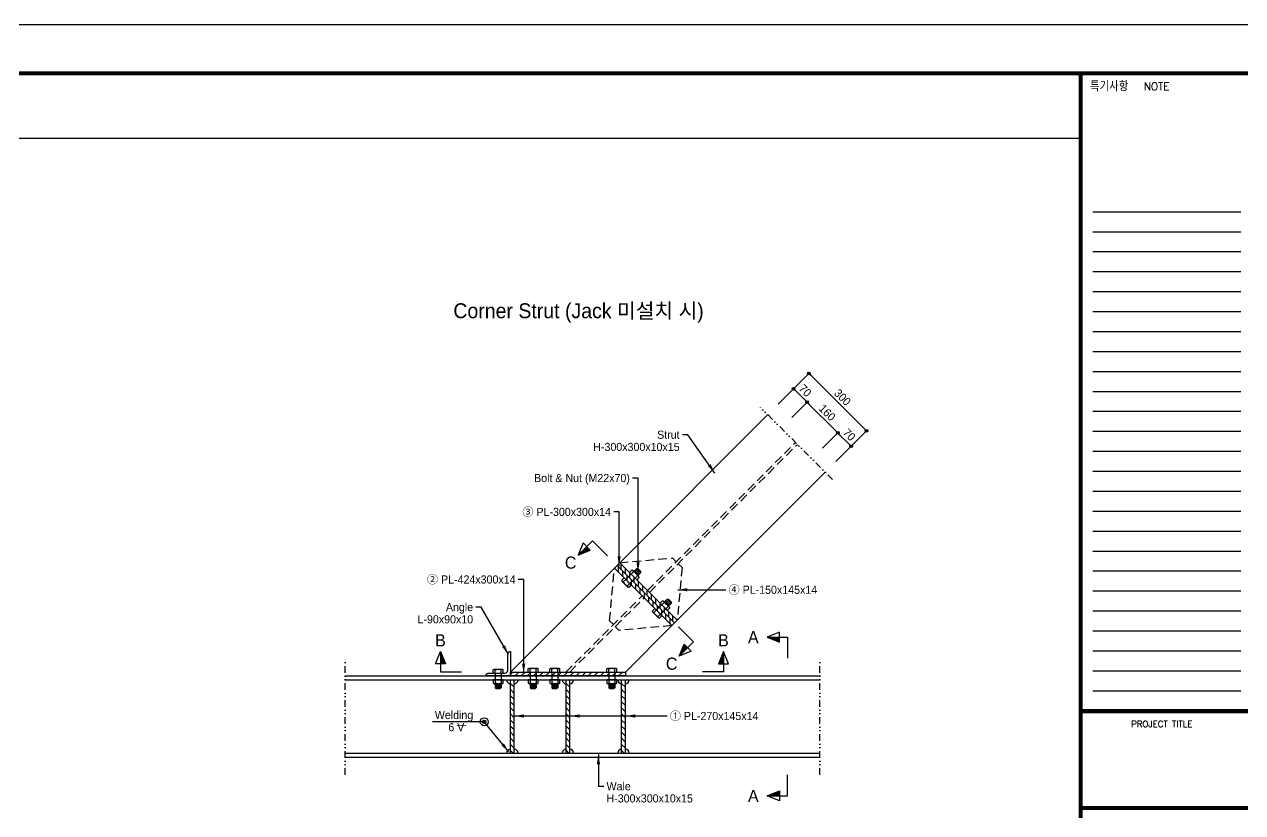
# Model space of a CAD drawing. Header units: millimetres. Extents: x 1073475 to 2890243, y -1340830 to -367733.
# Drawn here: x 2734023 to 2738518, y -370640 to -367733 of the extents above; entities that cross this region are included whole.
import ezdxf
from ezdxf.enums import TextEntityAlignment as Align

# ---------------------------------------------------------------- set-up
doc = ezdxf.new("R2010")
doc.units = ezdxf.units.MM
doc.header["$LTSCALE"] = 50
doc.header["$PDMODE"] = 3
doc.header["$PDSIZE"] = 100
doc.linetypes.add('DIVIDE', pattern=[1.25, 0.5, -0.25, 0, -0.25, 0, -0.25])
doc.linetypes.add('HIDDEN', pattern=[9.525, 6.35, -3.175])
doc.layers.get('Defpoints').update_dxf_attribs({"color": 151})
for name, color, linetype in [('11', 11, 'Continuous'), ('4', 4, 'Continuous'), ('C-ANGLE', 1, 'Continuous'), ('C-BN', 1, 'Continuous'), ('C-BN-1', 1, 'Continuous'), ('C-CEN-DI', 1, 'DIVIDE'), ('C-DIM', 7, 'Continuous'), ('C-li', 41, 'Continuous'), ('C-PLATE', 135, 'Continuous'), ('C-ST-CEN', 1, 'HIDDEN'), ('C-TT', 9, 'Continuous'), ('C-WALE-1', 3, 'Continuous'), ('C-WALE-2', 1, 'Continuous'), ('C-WELDING', 41, 'Continuous'), ('C-단면', 7, 'Continuous'), ('TEX', 3, 'Continuous'), ('TEXT', 3, 'Continuous'), ('TEXT1', 7, 'Continuous')]:
    doc.layers.add(name, color=color, linetype=linetype)
doc.styles.add('RXHG', font='arial.ttf')
doc.styles.add('RXHS', font='SIMPLEX.SHX', dxfattribs={"bigfont": 'WHGTXT.SHX'})
doc.styles.add('돋움', font='')
doc.styles.get('돋움').set_extended_font_data('Dotum')
doc.dimstyles.new('SAM-LE-LE-상', dxfattribs={"dimscale": 0.1, "dimtxt": 300, "dimasz": 360, "dimexe": 70, "dimexo": 0, "dimgap": 100, "dimtad": 1, "dimdec": 0, "dimzin": 0, "dimdsep": 46, "dimlunit": 6, "dimtxsty": '돋움', "dimblk": 'NONE', "dimcen": 100, "dimclrd": 8, "dimclre": 8, "dimclrt": 256, "dimadec": 0, "dimazin": 0, "dimtfac": 1, "dimtdec": 0, "dimtix": 1, "dimtmove": 2, "dimatfit": 3, "dimfxl": 70, "dimtolj": 1, "dimtzin": 0, "dimlwd": -1, "dimlwe": -1, "dimarcsym": 0})
doc.dimstyles.new('SAM-상', dxfattribs={"dimscale": 0.1, "dimtxt": 300, "dimasz": 100, "dimexe": 70, "dimexo": 0, "dimgap": 100, "dimtad": 1, "dimdec": 0, "dimzin": 0, "dimdsep": 46, "dimlunit": 6, "dimtxsty": '돋움', "dimblk": 'ORIGIN', "dimcen": 100, "dimclrd": 8, "dimclre": 8, "dimclrt": 1, "dimadec": 0, "dimazin": 0, "dimtfac": 1, "dimtdec": 0, "dimtix": 1, "dimtmove": 2, "dimatfit": 3, "dimfxl": 70, "dimtolj": 1, "dimtzin": 0, "dimlwd": -1, "dimlwe": -1, "dimarcsym": 0})

# ---------------------------------------------------------------- blocks, each defined once
blk = doc.blocks.new('dbox')
at = {"layer": '11'}
blk.add_line((4288, 57600), (81088, 57600), dxfattribs=at)
at = {"layer": '11', "const_width": 150}
blk.add_lwpolyline([(81088, 1800), (4288, 1800), (4288, 57600), (81088, 57600)], close=True, dxfattribs=at)
for points in [[(74675, 57600), (74675, 1800)], [(81088, 34076), (74675, 34076)], [(81088, 30501), (74675, 30501)]]:
    blk.add_lwpolyline(points, dxfattribs=at)
at = {"layer": '4'}
for p, q in [((80586, 52479), (75119, 52479)), ((80586, 51743), (75119, 51743)), ((80586, 51007), (75119, 51007)), ((80586, 50271), (75119, 50271)), ((80586, 49536), (75119, 49536)), ((80586, 48800), (75119, 48800)), ((80586, 48064), (75119, 48064)), ((80586, 47328), (75119, 47328)), ((80586, 46592), (75119, 46592)), ((80586, 45856), (75119, 45856)), ((80586, 45120), (75119, 45120)), ((80586, 44384), (75119, 44384)), ((80586, 43648), (75119, 43648)), ((80586, 42912), (75119, 42912)), ((80586, 42176), (75119, 42176)), ((80586, 41440), (75119, 41440)), ((80586, 40704), (75119, 40704)), ((80586, 39968), (75119, 39968)), ((80586, 39232), (75119, 39232)), ((80586, 38497), (75119, 38497)), ((80586, 37761), (75119, 37761)), ((80586, 37025), (75119, 37025)), ((80586, 36289), (75119, 36289)), ((80586, 35553), (75119, 35553)), ((80586, 34817), (75119, 34817))]:
    blk.add_line(p, q, dxfattribs=at)
at = {"layer": 'TEXT', "color": 7}
blk.add_line((0, 59400), (84100, 59400), dxfattribs=at)
at = {"layer": 'TEX', "color": 6, "linetype": 'Continuous', "style": 'RXHG', "width": 1}
for tag, p in [('일자', (76628, 15972)), ('축척', (76628, 13925)), ('설계번호', (76684, 12170))]:
    blk.add_attdef(tag, p, '', height=300, dxfattribs=at)
at = {"layer": 'TEX', "color": 7, "linetype": 'Continuous', "style": 'RXHG', "width": 1}
blk.add_attdef('파일명', (81840, 4453), '', height=300, rotation=90, dxfattribs=at)
at = {"layer": 'TEX', "linetype": 'Continuous', "style": 'RXHG', "width": 1}
for tag, p in [('도면명-1', (77799, 3389)), ('도면명-2', (77799, 2662))]:
    blk.add_attdef(tag, text='', height=400, dxfattribs=at).set_placement(p, align=Align.CENTER)
at = {"layer": 'TEXT1', "style": 'RXHS', "width": 1}
for s, height, p in [('특기사항', 334.3, (75018, 56940)), ('NOTE', 278.6, (77005, 56974)), ('PROJECT TITLE', 231.29, (76539, 33488))]:
    blk.add_text(s, height=height, dxfattribs=at).set_placement(p)
blk = doc.blocks.new('_Origin')
at = {"color": 0, "linetype": 'ByBlock', "lineweight": -2}
blk.add_line((0, 0), (-1, 0), dxfattribs=at)
blk.add_circle((0, 0), 0.5, dxfattribs=at)
blk = doc.blocks.new('*D493')
at = {"layer": 'C-DIM', "color": 8, "transparency": 16777216}
for p, q in [((2736804.7, -369133.1), (2736866.2, -369071.6)), ((2736868.3, -369083.6), (2736903.7, -369119)), ((2736854.2, -369182.6), (2736915.7, -369121.1))]:
    blk.add_line(p, q, dxfattribs=at)
at = {"layer": 'Defpoints', "color": 0, "transparency": 16777216}
for p in [(2736804.7, -369133.1), (2736910.7, -369126), (2736854.2, -369182.6)]:
    blk.add_point(p, dxfattribs=at)
at = {"layer": 'C-DIM', "color": 8, "transparency": 16777216, "xscale": 10, "yscale": 10, "zscale": 10}
for p, rotation in [((2736861.2, -369076.5), 135.0000000003913), ((2736910.7, -369126), 315.0000000003913)]:
    blk.add_blockref('_Origin', p, dxfattribs=dict(at, rotation=rotation))
at = {"layer": 'C-DIM', "color": 1, "transparency": 16777216, "insert": (2736903.7, -369083.6), "char_height": 30, "attachment_point": 5, "rotation": 315, "style": '돋움'}
blk.add_mtext('\\A1;70', dxfattribs=at)
blk = doc.blocks.new('*D494')
at = {"layer": 'C-DIM', "color": 8, "transparency": 16777216}
for p, q in [((2736854.2, -369182.6), (2736915.7, -369121.1)), ((2736917.8, -369133.1), (2737016.8, -369232.1)), ((2736967.3, -369295.7), (2737028.8, -369234.2))]:
    blk.add_line(p, q, dxfattribs=at)
at = {"layer": 'Defpoints', "color": 0, "transparency": 16777216}
for p in [(2736854.2, -369182.6), (2737023.9, -369239.2), (2736967.3, -369295.7)]:
    blk.add_point(p, dxfattribs=at)
at = {"layer": 'C-DIM', "color": 8, "transparency": 16777216, "xscale": 10, "yscale": 10, "zscale": 10}
for p, rotation in [((2736910.7, -369126), 135.0000000003913), ((2737023.9, -369239.2), 315.0000000003913)]:
    blk.add_blockref('_Origin', p, dxfattribs=dict(at, rotation=rotation))
at = {"layer": 'C-DIM', "color": 1, "transparency": 16777216, "insert": (2736985, -369164.9), "char_height": 30, "attachment_point": 5, "rotation": 315, "style": '돋움'}
blk.add_mtext('\\A1;160', dxfattribs=at)
blk = doc.blocks.new('*D495')
at = {"layer": 'C-DIM', "color": 8, "transparency": 16777216}
for p, q in [((2736967.3, -369295.7), (2737028.8, -369234.2)), ((2737016.8, -369345.2), (2737078.3, -369283.7)), ((2737031, -369246.2), (2737066.3, -369281.6))]:
    blk.add_line(p, q, dxfattribs=at)
at = {"layer": 'Defpoints', "color": 0, "transparency": 16777216}
for p in [(2737073.4, -369288.7), (2736967.3, -369295.7), (2737016.8, -369345.2)]:
    blk.add_point(p, dxfattribs=at)
at = {"layer": 'C-DIM', "color": 8, "transparency": 16777216, "xscale": 10, "yscale": 10, "zscale": 10}
for p, rotation in [((2737023.9, -369239.2), 135.0000000003913), ((2737073.4, -369288.7), 315.0000000003913)]:
    blk.add_blockref('_Origin', p, dxfattribs=dict(at, rotation=rotation))
at = {"layer": 'C-DIM', "color": 1, "transparency": 16777216, "insert": (2737066.3, -369246.2), "char_height": 30, "attachment_point": 5, "rotation": 315, "style": '돋움'}
blk.add_mtext('\\A1;70', dxfattribs=at)
blk = doc.blocks.new('*D496')
at = {"layer": 'C-DIM', "color": 8, "transparency": 16777216}
for p, q in [((2736861.2, -369076.5), (2736922.8, -369015)), ((2736924.9, -369027), (2737122.9, -369225)), ((2737073.4, -369288.7), (2737134.9, -369227.1))]:
    blk.add_line(p, q, dxfattribs=at)
at = {"layer": 'Defpoints', "color": 0, "transparency": 16777216}
for p in [(2736861.2, -369076.5), (2737129.9, -369232.1), (2737073.4, -369288.7)]:
    blk.add_point(p, dxfattribs=at)
at = {"layer": 'C-DIM', "color": 8, "transparency": 16777216, "xscale": 10, "yscale": 10, "zscale": 10}
for p, rotation in [((2736917.8, -369020), 135.0000000003913), ((2737129.9, -369232.1), 315.0000000003913)]:
    blk.add_blockref('_Origin', p, dxfattribs=dict(at, rotation=rotation))
at = {"layer": 'C-DIM', "color": 1, "transparency": 16777216, "insert": (2737041.6, -369108.3), "char_height": 30, "attachment_point": 5, "rotation": 315, "style": '돋움'}
blk.add_mtext('\\A1;300', dxfattribs=at)
blk = doc.blocks.new('A$C51DB16A8')
at = {"layer": 'C-BN-1'}
for p, q in [((-14.1, 14.7), (-14.1, -14.8)), ((0, 10.9), (-14.1, 10.9)), ((0, 18.4), (-12.3, 18.4)), ((0, 18.4), (0, -18.4)), ((28, -18.6), (28, 18.4)), ((28, 18.4), (40.3, 18.4)), ((28, 10.9), (57.5, 10.9)), ((42.1, 14.7), (42.1, -14.8)), ((46.5, 10.9), (46.5, -11.1)), ((51.5, 10.9), (51.5, -11.1)), ((56.5, 10.9), (56.5, -11.1)), ((57.5, 10.9), (60, 7.4)), ((60, 7.4), (60, -7.6)), ((0, -11.1), (-14.1, -11.1)), ((0, -18.6), (-12.3, -18.6)), ((0, -18.6), (0, -16.4)), ((28, -11.1), (57.5, -11.1)), ((40.3, -18.6), (28, -18.6)), ((57.5, -11.1), (60, -7.6))]:
    blk.add_line(p, q, dxfattribs=at)
at = {"layer": 'C-BN-1', "linetype": 'HIDDEN', "ltscale": 0.5}
for p, q in [((0, 10.9), (28, 10.9)), ((0, -11.1), (28, -11.1))]:
    blk.add_line(p, q, dxfattribs=at)
at = {"layer": 'C-BN-1'}
for centre, radius, start, end in [((-9.2, 14.7), 4.82, 128.9483, 231.0517), ((20.6, -0.1), 34.7, 161.5074, 198.4926), ((37.2, 14.7), 4.82, 308.9483, 51.0517), ((7.4, -0.1), 34.7, 341.5074, 18.4926), ((-9.2, -14.8), 4.82, 128.9483, 231.0517), ((37.2, -14.8), 4.82, 308.9483, 51.0517)]:
    blk.add_arc(centre, radius, start, end, dxfattribs=at)
blk = doc.blocks.new('_None')
blk = doc.blocks.new('A$C4EC31D71')
at = {"layer": 'C-BN-1'}
for p, q in [((-10.9, 54.5), (-7.4, 57)), ((-10.9, 25), (-10.9, 54.5)), ((-10.9, 53.5), (11.1, 53.5)), ((-10.9, 48.5), (11.1, 48.5)), ((-7.4, 57), (7.6, 57)), ((11.1, 54.5), (7.6, 57)), ((11.1, 25), (11.1, 54.5)), ((-18.4, 25), (-18.4, 37.3)), ((18.6, 25), (-18.4, 25)), ((-18.4, 0), (18.4, 0)), ((-18.4, 0), (-18.4, -12.3)), ((-14.7, 39.1), (14.8, 39.1)), ((-10.9, 43.5), (11.1, 43.5)), ((-10.9, 0), (-10.9, -14.1)), ((11.1, 0), (11.1, -14.1)), ((18.6, 0), (16.4, 0)), ((18.6, 37.3), (18.6, 25)), ((18.6, 0), (18.6, -12.3)), ((-14.7, -14.1), (14.8, -14.1))]:
    blk.add_line(p, q, dxfattribs=at)
at = {"layer": 'C-BN-1', "linetype": 'HIDDEN', "ltscale": 0.5}
for p, q in [((-10.9, 0), (-10.9, 25)), ((11.1, 0), (11.1, 25))]:
    blk.add_line(p, q, dxfattribs=at)
at = {"layer": 'C-BN-1'}
for centre, radius, start, end in [((-14.7, 34.2), 4.82, 38.9483, 141.0517), ((0.1, 4.4), 34.7, 71.5074, 108.4926), ((14.8, 34.2), 4.82, 38.9483, 141.0517), ((-14.7, -9.2), 4.82, 218.9483, 321.0517), ((0.1, 20.6), 34.7, 251.5074, 288.4926), ((14.8, -9.2), 4.82, 218.9483, 321.0517)]:
    blk.add_arc(centre, radius, start, end, dxfattribs=at)
blk = doc.blocks.new('A$C4D603F2C')
at = {"layer": 'C-BN'}
for p, q in [((-18.5, 0), (-18.5, 12.3)), ((-18.5, 0), (-16.3, 0)), ((18.5, 0), (-18.3, 0)), ((14.8, 14.1), (-14.8, 14.1)), ((-11, 0), (-11, 14.1)), ((11, 0), (11, 14.1)), ((18.5, 0), (18.5, 12.3)), ((-18.5, -29), (18.5, -29)), ((-18.5, -41.3), (-18.5, -29)), ((14.8, -43.1), (-14.8, -43.1)), ((-11, -29), (-11, -58.5)), ((11, -29), (11, -58.5)), ((18.5, -29), (18.5, -41.3)), ((11, -47.5), (-11, -47.5)), ((11, -52.5), (-11, -52.5)), ((11, -57.5), (-11, -57.5)), ((-11, -58.5), (-7.5, -61)), ((7.5, -61), (-7.5, -61)), ((11, -58.5), (7.5, -61))]:
    blk.add_line(p, q, dxfattribs=at)
at = {"layer": 'C-BN', "linetype": 'HIDDEN', "ltscale": 0.5}
for p, q in [((-11, 0), (-11, -29)), ((11, 0), (11, -29))]:
    blk.add_line(p, q, dxfattribs=at)
at = {"layer": 'C-BN'}
for centre, radius, start, end in [((-14.8, 9.2), 4.82, 38.9483, 141.0517), ((0, -20.6), 34.7, 71.5074, 108.4926), ((14.8, 9.2), 4.82, 38.9483, 141.0517), ((-14.8, -38.2), 4.82, 218.9483, 321.0517), ((0, -8.4), 34.7, 251.5074, 288.4926), ((14.8, -38.2), 4.82, 218.9483, 321.0517)]:
    blk.add_arc(centre, radius, start, end, dxfattribs=at)

msp = doc.modelspace()

# ---------------------------------------------------------------- hatches: boundary and pattern name
at = {"layer": 'C-DIM'}
h = msp.add_hatch(color=1, dxfattribs=at)
edge = h.paths.add_edge_path()
edge.add_arc((2735720, -370304.7), 6.17, 0, 360)
at = {"layer": 'C-PLATE'}
h = msp.add_hatch(dxfattribs=at)
h.set_pattern_fill('ANSI31', color=256, scale=5, angle=225, style=0)
h.set_pattern_definition([(270, (2736199.861, -369950.05), (15.875, -4e-15), [])])
h.paths.add_polyline_path([(2736412, -369950), (2736199.9, -369737.9), (2736209.8, -369728), (2736421.9, -369940.1)])
h = msp.add_hatch(dxfattribs=at)
h.set_pattern_fill('ANSI31', color=256, scale=5, angle=225, style=0)
h.set_pattern_definition([(270, (2736209.76, -369940.15), (15.875, -4e-15), [])])
h.paths.add_polyline_path([(2736421.9, -369940.1), (2736209.8, -369728), (2736219.7, -369718.1), (2736431.8, -369930.3)])
h = msp.add_hatch(dxfattribs=at)
h.set_pattern_fill('ANSI31', color=256, scale=5, angle=90, style=0)
h.set_pattern_definition([(225, (4914343.97, -625319.614), (-11.22532015, 11.22532015), [])])
h.paths.add_polyline_path([(2736240.7, -370121.3), (2736240.7, -370135.3), (2735816.4, -370135.3), (2735816.4, -370121.3)])
h = msp.add_hatch(dxfattribs=at)
h.set_pattern_fill('ANSI31', color=256, scale=5, style=0)
h.set_pattern_definition([(315, (4911703.86, -625937.616), (-11.22532015, -11.22532015), [])])
h.paths.add_polyline_path([(2735830.4, -370420.3), (2735816.4, -370420.3), (2735816.4, -370150.3), (2735830.4, -370150.3)])
h = msp.add_hatch(dxfattribs=at)
h.set_pattern_fill('ANSI31', color=256, scale=5, style=0)
h.set_pattern_definition([(315, (4911908.992, -625937.616), (-11.22532015, -11.22532015), [])])
h.paths.add_polyline_path([(2736035.6, -370420.3), (2736021.6, -370420.3), (2736021.6, -370150.3), (2736035.6, -370150.3)])
h = msp.add_hatch(dxfattribs=at)
h.set_pattern_fill('ANSI31', color=256, scale=5, style=0)
h.set_pattern_definition([(315, (4912114.124, -625937.616), (-11.22532015, -11.22532015), [])])
h.paths.add_polyline_path([(2736240.7, -370420.3), (2736226.7, -370420.3), (2736226.7, -370150.3), (2736240.7, -370150.3)])
at = {"layer": 'C-단면'}
for points in [[(2736065.9, -369690.5), (2736097.9, -369658.6), (2736111.1, -369671.8)], [(2736763.9, -369992.5), (2736809.1, -369992.5), (2736809.1, -370011.1)], [(2735558.5, -370045.3), (2735558.5, -370090.5), (2735577.1, -370090.5)], [(2736438.6, -370063.2), (2736470.6, -370031.3), (2736457.4, -370018.1)], [(2736602.4, -370045.3), (2736602.4, -370090.5), (2736583.7, -370090.5)], [(2736763.9, -370578.2), (2736809.1, -370578.2), (2736809.1, -370559.5)]]:
    msp.add_hatch(color=256, dxfattribs=at).paths.add_polyline_path(points)

# ---------------------------------------------------------------- linework, layer by layer
at = {"layer": 'C-ANGLE'}
msp.add_lwpolyline([(2735806.4, -370055.3, -0.414214), (2735816.4, -370045.3), (2735816.4, -370045.3), (2735816.4, -370135.3), (2735726.4, -370135.3), (2735726.4, -370135.3, -0.414214), (2735736.4, -370125.3), (2735796.4, -370125.3, 0.414214), (2735806.4, -370115.3)], format="xyb", close=True, dxfattribs=at)
at = {"layer": 'C-CEN-DI', "linetype": 'DIVIDE'}
for p, q in [((2737004.9, -369411.4), (2736738.5, -369145)), ((2735207.3, -370500.3), (2735207.3, -370070.4)), ((2736958.4, -370500.3), (2736958.4, -370070.4))]:
    msp.add_line(p, q, dxfattribs=at)
at = {"layer": 'C-DIM', "color": 1, "const_width": 2}
msp.add_lwpolyline([(2735618.3, -370318.9), (2735653.7, -370318.9)], dxfattribs=at)
at = {"layer": 'C-DIM', "color": 1}
for radius in [14.8, 6.17]:
    msp.add_circle((2735720, -370304.7), radius, dxfattribs=at)
at = {"layer": 'C-li'}
msp.add_line((2730881.6, -368153.1), (2737920.3, -368153.1), dxfattribs=at)
at = {"layer": 'C-PLATE'}
for p, q in [((2735816.4, -370420.2), (2735816.4, -370150.3)), ((2735830.4, -370420.2), (2735830.4, -370150.3)), ((2736021.6, -370420.2), (2736021.6, -370150.3)), ((2736035.6, -370420.2), (2736035.6, -370150.3)), ((2736226.7, -370420.2), (2736226.7, -370150.3)), ((2736240.7, -370420.2), (2736240.7, -370150.3))]:
    msp.add_line(p, q, dxfattribs=at)
for points in [[(2736412, -369950), (2736199.9, -369737.9), (2736209.8, -369728), (2736421.9, -369940.1)], [(2736421.9, -369940.1), (2736209.8, -369728), (2736219.7, -369718.1), (2736431.8, -369930.3)], [(2735816.4, -370135.3), (2735816.4, -370121.3), (2736240.7, -370121.3), (2736240.7, -370135.3)]]:
    msp.add_lwpolyline(points, close=True, dxfattribs=at)
at = {"layer": 'C-ST-CEN', "ltscale": 0.1}
for p, q in [((2736322.2, -369820.6), (2736868.2, -369274.7)), ((2736329.3, -369827.7), (2736875.2, -369281.7)), ((2736021.5, -370121.3), (2736302.4, -369840.4)), ((2736035.7, -370121.3), (2736309.5, -369847.5))]:
    msp.add_line(p, q, dxfattribs=at)
for points in [[(2736196.3, -369946.5), (2736182.2, -369932.4), (2736199.9, -369737.9)], [(2736219.7, -369718.1), (2736414.1, -369700.4), (2736428.3, -369714.6)], [(2736435.3, -369721.7), (2736449.5, -369735.8), (2736431.8, -369930.3)], [(2736412, -369950), (2736217.5, -369967.7), (2736203.4, -369953.6)]]:
    msp.add_lwpolyline(points, dxfattribs=at)
at = {"layer": 'C-WALE-1'}
for p, q in [((2736219.7, -369718.1), (2736765.6, -369172.1)), ((2736431.8, -369930.3), (2736977.8, -369384.3)), ((2735816.4, -370121.3), (2736199.9, -369737.9)), ((2736240.7, -370121.3), (2736412, -369950)), ((2735207.3, -370135.3), (2736958.4, -370135.3)), ((2735207.3, -370435.3), (2736958.4, -370435.3))]:
    msp.add_line(p, q, dxfattribs=at)
at = {"layer": 'C-WALE-2'}
for p, q in [((2735207.3, -370150.3), (2736958.4, -370150.3)), ((2735207.3, -370420.3), (2736958.4, -370420.3))]:
    msp.add_line(p, q, dxfattribs=at)
at = {"layer": 'C-WELDING'}
for centre, start, end in [((2735816.4, -370150.3), 180, 270), ((2735830.4, -370150.3), 270, 0), ((2736021.6, -370150.3), 180, 270), ((2736035.6, -370150.3), 270, 0), ((2736226.7, -370150.3), 180, 270), ((2736240.7, -370150.3), 270, 0), ((2735816.4, -370420.3), 90, 180), ((2735830.4, -370420.3), 0, 90), ((2736021.6, -370420.3), 90, 180), ((2736035.6, -370420.3), 0, 90), ((2736226.7, -370420.3), 90, 180), ((2736240.7, -370420.3), 0, 90)]:
    msp.add_arc(centre, 14, start, end, dxfattribs=at)
at = {"layer": 'C-단면'}
for points in [[(2736065.9, -369690.5), (2736119.1, -369637.3), (2736174.2, -369692.4)], [(2736438.6, -370063.2), (2736491.8, -370010), (2736436.7, -369954.9)], [(2736763.9, -369992.5), (2736839.1, -369992.5), (2736839.1, -370070.4)], [(2735558.5, -370045.3), (2735558.5, -370120.5), (2735636.4, -370120.5)], [(2736602.4, -370045.3), (2736602.4, -370120.5), (2736524.5, -370120.5)], [(2736763.9, -370578.2), (2736839.1, -370578.2), (2736839.1, -370500.3)]]:
    msp.add_lwpolyline(points, dxfattribs=at)
for points in [[(2736065.9, -369690.5), (2736111.1, -369671.8), (2736084.7, -369645.4)], [(2736763.9, -369992.5), (2736809.1, -370011.1), (2736809.1, -369973.8)], [(2735558.5, -370045.3), (2735577.1, -370090.5), (2735539.8, -370090.5)], [(2736438.6, -370063.2), (2736457.4, -370018.1), (2736483.8, -370044.5)], [(2736602.4, -370045.3), (2736583.7, -370090.5), (2736621, -370090.5)], [(2736763.9, -370578.2), (2736809.1, -370559.5), (2736809.1, -370596.8)]]:
    msp.add_lwpolyline(points, close=True, dxfattribs=at)

# ---------------------------------------------------------------- block references
at = {"xscale": 0.1, "yscale": 0.1, "zscale": 0.1}
msp.add_blockref('dbox', (2730452.7, -373673.1), dxfattribs=at)
at = {"xscale": -1}
for p in [(2735900.7, -370121.3), (2735980.7, -370121.3), (2736190.7, -370121.3)]:
    msp.add_blockref('A$C4D603F2C', p, dxfattribs=at)
at = {"layer": 'C-DIM', "rotation": 45.00000000000689}
msp.add_blockref('A$C51DB16A8', (2736249.4, -369787.4), dxfattribs=at)
at = {"layer": 'C-DIM', "xscale": -1}
for name, p, rotation in [('A$C51DB16A8', (2736362.5, -369900.6), 225.0000000000069), ('A$C4EC31D71', (2735771.4, -370125.3), 180)]:
    msp.add_blockref(name, p, dxfattribs=dict(at, rotation=rotation))

# ---------------------------------------------------------------- texts
at = {"layer": 'C-DIM', "color": 1, "style": '돋움'}
for s, p in [('Strut', (2736440.7, -369246.2)), ('H-300x300x10x15', (2736440.7, -369291.2)), ('Bolt & Nut (M22x70)', (2736257.2, -369405.9)), ('③ PL-300x300x14', (2736187.4, -369530.8)), ('② PL-424x300x14', (2735835.4, -369780)), ('Angle', (2735678.9, -369881.9)), ('L-90x90x10', (2735678.9, -369926.9))]:
    msp.add_text(s, height=30, dxfattribs=at).set_placement(p, align=Align.MIDDLE_RIGHT)
for s, p in [('④ PL-150x145x14', (2736621.3, -369817.9)), ('Welding', (2735537.6, -370279.7)), ('① PL-270x145x14', (2736404.7, -370283.4)), ('Wale', (2736171.1, -370542.3)), ('H-300x300x10x15', (2736171.1, -370587.3))]:
    msp.add_text(s, height=30, dxfattribs=at).set_placement(p, align=Align.MIDDLE_LEFT)
msp.add_text('6 V', height=30, dxfattribs=at).set_placement((2735616.9, -370324.7), align=Align.MIDDLE_CENTER)
at = {"layer": 'C-TT', "style": '돋움'}
msp.add_text('Corner Strut (Jack 미설치 시)', height=55, dxfattribs=at).set_placement((2736067.8, -368793.8), align=Align.MIDDLE)
at = {"layer": 'C-단면', "style": '돋움'}
for s, p in [('C', (2736038.6, -369717.8)), ('B', (2735558.5, -370004.5)), ('B', (2736602.4, -370004.5)), ('A', (2736712.5, -369992.5)), ('C', (2736411.3, -370090.5)), ('A', (2736712.5, -370578.2))]:
    msp.add_text(s, height=45, dxfattribs=at).set_placement(p, align=Align.MIDDLE)

# ---------------------------------------------------------------- dimensions: what is measured, and where the dimension line sits
at = {"layer": 'C-DIM'}
for base, p1, p2, picture, middle in [((2737129.9, -369232.1), (2736861.2, -369076.5), (2737073.4, -369288.7), '*D496', (2737041.6, -369108.3)), ((2736910.7, -369126), (2736804.7, -369133.1), (2736854.2, -369182.6), '*D493', (2736903.7, -369083.6)), ((2737023.9, -369239.2), (2736854.2, -369182.6), (2736967.3, -369295.7), '*D494', (2736985, -369164.9)), ((2737073.4, -369288.7), (2736967.3, -369295.7), (2737016.8, -369345.2), '*D495', (2737066.3, -369246.2))]:
    dim = msp.add_linear_dim(base=base, p1=p1, p2=p2, angle=315, dimstyle='SAM-상', dxfattribs=at)
    dim.commit()
    dim.dimension.update_dxf_attribs({"geometry": picture, "text_midpoint": middle})

# ---------------------------------------------------------------- leaders
for points in [[(2736571, -369387.6), (2736470.7, -369246.2), (2736450.7, -369246.2)], [(2736287.2, -369752.5), (2736287.2, -369405.9), (2736267.2, -369405.9)], [(2736217.4, -369730.6), (2736217.4, -369530.8), (2736197.4, -369530.8)], [(2735865.4, -370126.6), (2735865.4, -369780), (2735845.4, -369780)], [(2736433.5, -369817.9), (2736591.3, -369817.9), (2736611.3, -369817.9)], [(2735809.2, -370056.6), (2735708.9, -369881.9), (2735688.9, -369881.9)], [(2735830.4, -370283.4), (2735910.4, -370283.4), (2736394.7, -370283.4)], [(2736035.6, -370283.4), (2736374.7, -370283.4), (2736394.7, -370283.4)], [(2736240.7, -370283.4), (2736374.7, -370283.4), (2736394.7, -370283.4)], [(2735810.5, -370416), (2735720, -370304.7), (2735528.8, -370304.7)], [(2736141.1, -370425.1), (2736141.1, -370542.3), (2736161.1, -370542.3)]]:
    msp.add_leader(points, dimstyle='SAM-LE-LE-상', dxfattribs=at)

doc.saveas('drawing.dxf')
